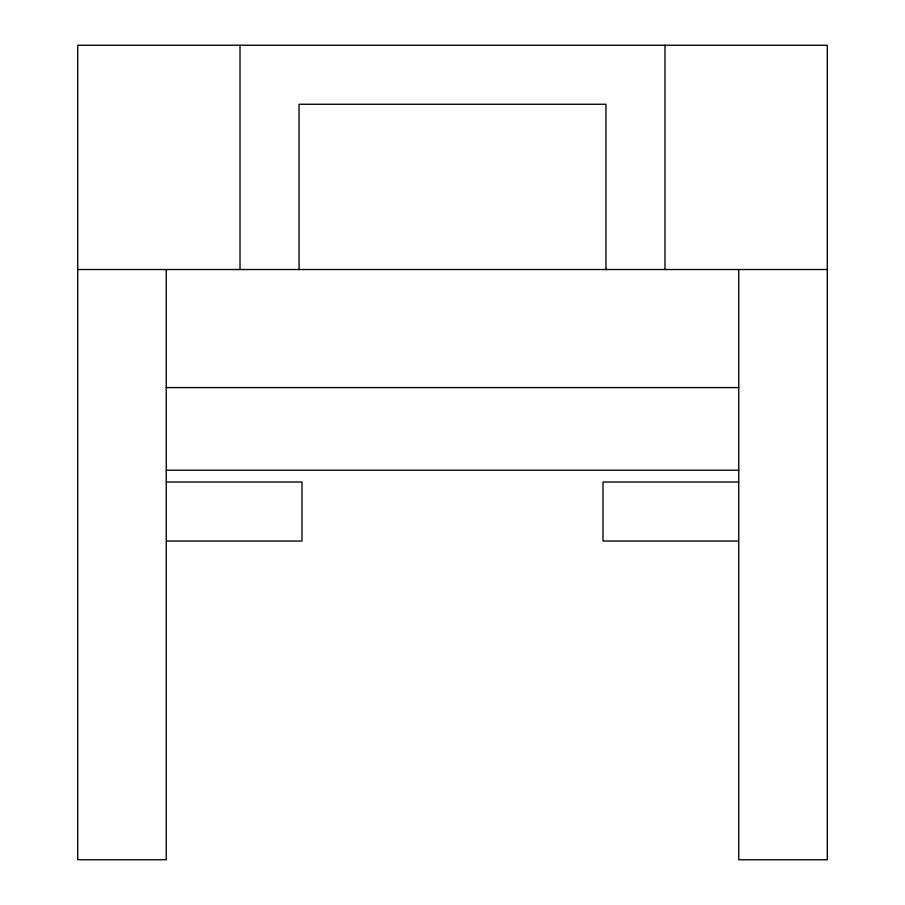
<?xml version="1.0" encoding="UTF-8"?>
<svg xmlns="http://www.w3.org/2000/svg" width="905" height="905" viewBox="0 0 905 905"><rect width="100%" height="100%" fill="white"/><g stroke="black" fill="none" stroke-linecap="round" stroke-linejoin="round"><path stroke-width="1.36" d="M77.717 269.532L827.283 269.532M166.249 387.578L738.751 387.578M166.249 470.204L738.751 470.204M166.396 482.014L301.998 482.014L301.998 541.032L166.577 541.032M738.604 482.014L603.001 482.014L603.001 541.032L738.423 541.032M738.751 269.532L738.751 859.75L827.283 859.75L827.283 45.25L77.717 45.25L77.717 859.75L166.249 859.75L166.249 269.532M664.983 45.25L664.983 269.532M605.954 269.532L605.954 104.267L299.046 104.267L299.046 269.532M240.017 45.25L240.017 269.532"/></g></svg>
